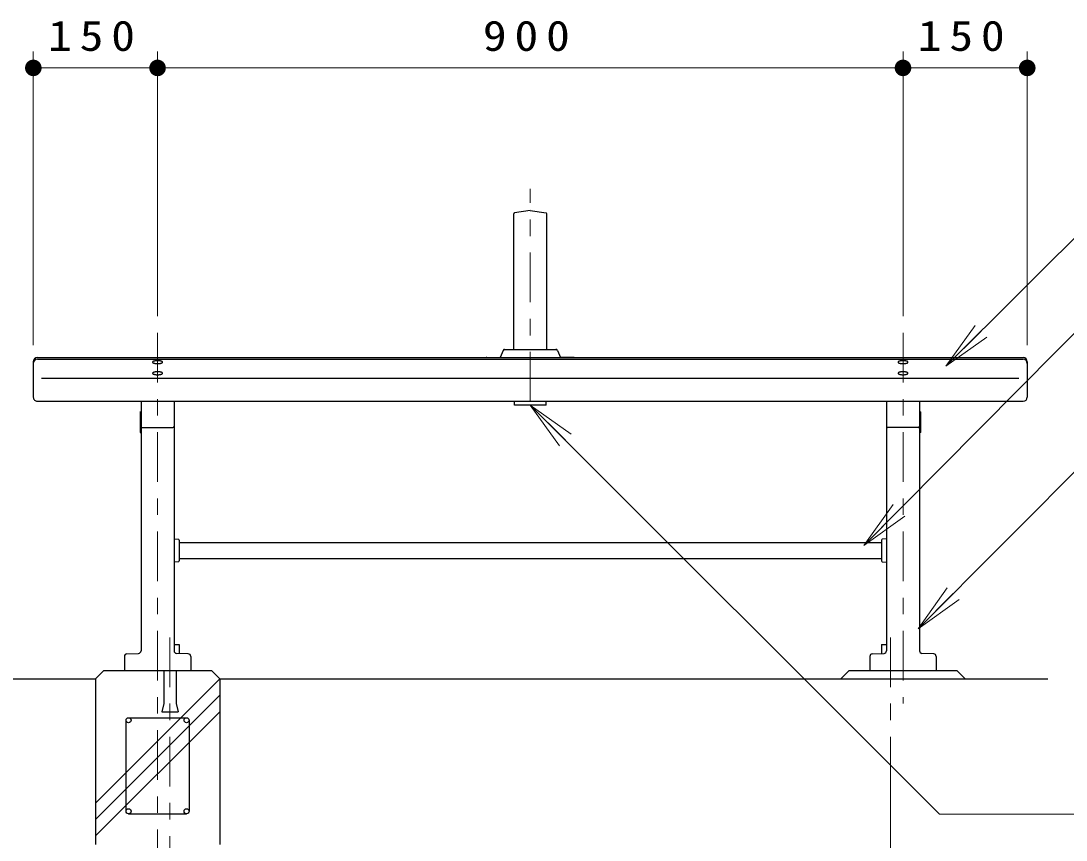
# Model space of a CAD drawing. Units: millimetres on the paper, scale 1:20. Extents: x -365 to 0, y 0 to 257.
# Drawn here: x -290.2 to -227.1, y 106.6 to 156.1 of the extents above; entities that cross this region are included whole.
import ezdxf

# ---------------------------------------------------------------- set-up
doc = ezdxf.new("R2010")
doc.units = ezdxf.units.MM
doc.linetypes.add('USER2', pattern=[6, 3, -1, 1, -1])
doc.layers.add('LY_1', color=7, linetype='Continuous', lineweight=25)
doc.styles.add('ＭＳ ゴシック', font='')
doc.styles.get('ＭＳ ゴシック').set_extended_font_data('MS Gothic')

# ---------------------------------------------------------------- blocks, each defined once
blk = doc.blocks.new('filled_dot')
at = {"color": 0, "linetype": 'Continuous', "lineweight": -2, "const_width": 1.25}
blk.add_lwpolyline([(-0.625, 0, 1), (0.625, 0, 1)], format="xyb", close=True, dxfattribs=at)

msp = doc.modelspace()

# ---------------------------------------------------------------- linework, layer by layer
at = {"layer": 'LY_1', "lineweight": 13}
for p, q in [((-289.467, 136.5), (-289.467, 154.25)), ((-281.967, 138.25), (-281.967, 154.25)), ((-236.967, 138.25), (-236.967, 154.25)), ((-229.467, 136.5), (-229.467, 154.25)), ((-289.467, 153.25), (-281.967, 153.25)), ((-281.967, 153.25), (-236.967, 153.25)), ((-236.967, 153.25), (-229.467, 153.25)), ((-234.382, 135.227), (-232.611, 137.7)), ((-234.382, 135.227), (-232.258, 137.346)), ((-231.905, 136.992), (-234.382, 135.227)), ((-257.7, 130.415), (-259.467, 132.89)), ((-259.467, 132.89), (-256.993, 131.122)), ((-259.467, 132.89), (-257.346, 130.769)), ((-239.322, 124.401), (-237.568, 126.885)), ((-239.322, 124.401), (-237.212, 126.534)), ((-236.857, 126.182), (-239.322, 124.401)), ((-236.056, 119.377), (-234.293, 121.854)), ((-236.056, 119.377), (-233.939, 121.501)), ((-233.584, 121.148), (-236.056, 119.377)), ((-285.717, 108.847), (-278.217, 116.347)), ((-285.717, 107.857), (-278.217, 115.357)), ((-285.717, 106.867), (-278.217, 114.367)), ((-237.717, 112.853), (-237.717, 90.353))]:
    msp.add_line(p, q, dxfattribs=at)
at = {"layer": 'LY_1', "linetype": 'USER2', "lineweight": 13}
for p, q in [((-259.467, 133.096), (-259.467, 145.95)), ((-281.967, 137.25), (-281.967, 98.353)), ((-236.967, 137.25), (-236.967, 114.853)), ((-281.217, 118.853), (-281.217, 99.853)), ((-237.717, 118.853), (-237.717, 113.853)), ((-281.217, 118.291), (-281.217, 116.668))]:
    msp.add_line(p, q, dxfattribs=at)
at = {"layer": 'LY_1'}
for p, q in [((-259.467, 144.639), (-260.425, 144.495)), ((-259.467, 144.639), (-258.51, 144.495)), ((-260.467, 136.251), (-260.467, 144.446)), ((-258.467, 136.251), (-258.467, 144.446)), ((-262.11, 135.751), (-261.316, 135.751)), ((-261.107, 136.191), (-261.293, 135.766)), ((-261.015, 136.251), (-259.467, 136.251)), ((-259.467, 136.251), (-257.92, 136.251)), ((-257.828, 136.191), (-257.642, 135.766)), ((-256.824, 135.751), (-257.619, 135.751)), ((-288.967, 134.509), (-229.967, 134.509)), ((-260.417, 132.89), (-260.417, 133.115)), ((-258.517, 132.89), (-260.417, 132.89)), ((-258.517, 132.89), (-258.517, 133.115)), ((-280.967, 118.428), (-280.669, 118.428)), ((-280.669, 118.428), (-280.669, 117.881)), ((-238.266, 118.428), (-237.967, 118.428)), ((-238.266, 118.428), (-238.266, 117.881))]:
    msp.add_line(p, q, dxfattribs=at)
at = {"layer": 'LY_1', "color": 4}
for p, q in [((-289.217, 135.75), (-229.717, 135.75)), ((-289.467, 135.5), (-289.467, 133.365)), ((-289.217, 135.649), (-229.717, 135.649)), ((-229.467, 135.5), (-229.467, 133.365)), ((-289.217, 133.115), (-229.717, 133.115)), ((-283.017, 132.478), (-282.967, 132.503)), ((-282.967, 133.115), (-282.967, 118.037)), ((-280.967, 133.115), (-280.967, 118.037)), ((-237.967, 133.115), (-237.967, 118.037)), ((-235.967, 133.115), (-235.967, 118.037)), ((-235.917, 132.478), (-235.967, 132.503)), ((-283.017, 132.478), (-283.017, 131.228)), ((-235.917, 132.478), (-235.917, 131.228)), ((-282.892, 131.528), (-281.042, 131.528)), ((-236.042, 131.528), (-237.892, 131.528)), ((-283.017, 131.228), (-282.967, 131.203)), ((-235.917, 131.228), (-235.967, 131.203)), ((-280.967, 124.81), (-280.712, 124.783)), ((-280.667, 124.733), (-280.667, 123.473)), ((-280.667, 124.581), (-238.267, 124.581)), ((-238.267, 124.733), (-238.267, 123.473)), ((-237.967, 124.81), (-238.223, 124.783)), ((-280.712, 123.423), (-280.967, 123.397)), ((-280.667, 123.626), (-238.267, 123.626)), ((-238.223, 123.423), (-237.967, 123.397)), ((-283.967, 117.709), (-283.967, 116.853)), ((-283.823, 117.859), (-283.111, 117.887)), ((-280.111, 117.859), (-280.823, 117.887)), ((-279.967, 117.709), (-279.967, 116.853)), ((-238.967, 117.709), (-238.967, 116.853)), ((-238.823, 117.859), (-238.111, 117.887)), ((-235.111, 117.859), (-235.823, 117.887)), ((-234.967, 117.709), (-234.967, 116.853)), ((-285.217, 116.853), (-285.717, 116.353)), ((-285.217, 116.853), (-278.717, 116.853)), ((-281.592, 116.853), (-281.592, 114.853)), ((-280.842, 116.853), (-280.842, 114.853)), ((-278.717, 116.853), (-278.217, 116.353)), ((-240.217, 116.853), (-240.717, 116.353)), ((-240.217, 116.853), (-233.717, 116.853)), ((-233.717, 116.853), (-233.217, 116.353)), ((-290.717, 116.353), (-285.717, 116.353)), ((-285.717, 116.353), (-285.717, 106.353)), ((-278.217, 116.353), (-228.217, 116.353)), ((-278.217, 116.353), (-278.217, 106.353)), ((-281.593, 114.853), (-281.718, 114.353)), ((-280.843, 114.853), (-280.718, 114.353)), ((-281.717, 114.353), (-280.717, 114.353)), ((-283.867, 108.353), (-283.867, 113.853)), ((-283.717, 114.003), (-280.217, 114.003)), ((-280.067, 113.853), (-280.067, 108.353)), ((-283.717, 108.203), (-280.217, 108.203))]:
    msp.add_line(p, q, dxfattribs=at)
at = {"layer": 'LY_1', "lineweight": 13}
for points in [[(-234.382, 135.227), (-225.202, 144.385), (-186.182, 144.385)], [(-239.322, 124.401), (-225.316, 138.559), (-192.123, 138.559)], [(-259.467, 132.89), (-234.757, 108.18), (-195.549, 108.18)], [(-236.056, 119.377), (-225.549, 129.919), (-192.277, 129.919)]]:
    msp.add_lwpolyline(points, dxfattribs=at)
at = {"layer": 'LY_1', "color": 4}
for points in [[(-281.667, 135.477), (-281.669, 135.485), (-281.672, 135.493), (-281.678, 135.5), (-281.685, 135.508), (-281.695, 135.515), (-281.708, 135.522), (-281.722, 135.528), (-281.738, 135.534), (-281.755, 135.54), (-281.775, 135.545), (-281.795, 135.55), (-281.817, 135.554), (-281.841, 135.558), (-281.865, 135.561), (-281.89, 135.563), (-281.915, 135.565), (-281.941, 135.566), (-281.967, 135.566), (-281.994, 135.566), (-282.019, 135.565), (-282.045, 135.563), (-282.07, 135.561), (-282.094, 135.558), (-282.117, 135.554), (-282.139, 135.55), (-282.16, 135.545), (-282.18, 135.54), (-282.197, 135.534), (-282.213, 135.528), (-282.227, 135.522), (-282.239, 135.515), (-282.249, 135.508), (-282.257, 135.5), (-282.263, 135.493), (-282.266, 135.485), (-282.267, 135.477), (-282.266, 135.469), (-282.263, 135.462), (-282.257, 135.454), (-282.249, 135.446), (-282.239, 135.439), (-282.227, 135.432), (-282.213, 135.426), (-282.197, 135.42), (-282.18, 135.414), (-282.16, 135.409), (-282.139, 135.404), (-282.117, 135.4), (-282.094, 135.396), (-282.07, 135.393), (-282.045, 135.391), (-282.019, 135.389), (-281.994, 135.388), (-281.967, 135.388), (-281.941, 135.388), (-281.915, 135.389), (-281.89, 135.391), (-281.865, 135.393), (-281.841, 135.396), (-281.817, 135.4), (-281.795, 135.404), (-281.775, 135.409), (-281.755, 135.414), (-281.738, 135.42), (-281.722, 135.426), (-281.708, 135.432), (-281.695, 135.439), (-281.685, 135.446), (-281.678, 135.454), (-281.672, 135.462), (-281.669, 135.469)], [(-236.667, 135.477), (-236.669, 135.485), (-236.672, 135.493), (-236.678, 135.5), (-236.685, 135.508), (-236.695, 135.515), (-236.708, 135.522), (-236.722, 135.528), (-236.738, 135.534), (-236.755, 135.54), (-236.775, 135.545), (-236.795, 135.55), (-236.817, 135.554), (-236.841, 135.558), (-236.865, 135.561), (-236.89, 135.563), (-236.915, 135.565), (-236.941, 135.566), (-236.967, 135.566), (-236.994, 135.566), (-237.019, 135.565), (-237.045, 135.563), (-237.07, 135.561), (-237.094, 135.558), (-237.117, 135.554), (-237.139, 135.55), (-237.16, 135.545), (-237.179, 135.54), (-237.197, 135.534), (-237.213, 135.528), (-237.227, 135.522), (-237.239, 135.515), (-237.249, 135.508), (-237.257, 135.5), (-237.263, 135.493), (-237.266, 135.485), (-237.267, 135.477), (-237.266, 135.469), (-237.263, 135.462), (-237.257, 135.454), (-237.249, 135.446), (-237.239, 135.439), (-237.227, 135.432), (-237.213, 135.426), (-237.197, 135.42), (-237.179, 135.414), (-237.16, 135.409), (-237.139, 135.404), (-237.117, 135.4), (-237.094, 135.396), (-237.07, 135.393), (-237.045, 135.391), (-237.019, 135.389), (-236.994, 135.388), (-236.967, 135.388), (-236.941, 135.388), (-236.915, 135.389), (-236.89, 135.391), (-236.865, 135.393), (-236.841, 135.396), (-236.817, 135.4), (-236.795, 135.404), (-236.775, 135.409), (-236.755, 135.414), (-236.738, 135.42), (-236.722, 135.426), (-236.708, 135.432), (-236.695, 135.439), (-236.685, 135.446), (-236.678, 135.454), (-236.672, 135.462), (-236.669, 135.469)], [(-281.667, 134.807), (-281.669, 134.815), (-281.672, 134.822), (-281.678, 134.83), (-281.685, 134.838), (-281.695, 134.845), (-281.708, 134.852), (-281.722, 134.858), (-281.738, 134.864), (-281.755, 134.87), (-281.775, 134.875), (-281.795, 134.88), (-281.817, 134.884), (-281.841, 134.888), (-281.865, 134.891), (-281.89, 134.893), (-281.915, 134.895), (-281.941, 134.896), (-281.967, 134.896), (-281.994, 134.896), (-282.019, 134.895), (-282.045, 134.893), (-282.07, 134.891), (-282.094, 134.888), (-282.117, 134.884), (-282.139, 134.88), (-282.16, 134.875), (-282.18, 134.87), (-282.197, 134.864), (-282.213, 134.858), (-282.227, 134.852), (-282.239, 134.845), (-282.249, 134.838), (-282.257, 134.83), (-282.263, 134.822), (-282.266, 134.815), (-282.267, 134.807), (-282.266, 134.799), (-282.263, 134.791), (-282.257, 134.784), (-282.249, 134.776), (-282.239, 134.769), (-282.227, 134.762), (-282.213, 134.756), (-282.197, 134.75), (-282.18, 134.744), (-282.16, 134.739), (-282.139, 134.734), (-282.117, 134.73), (-282.094, 134.726), (-282.07, 134.723), (-282.045, 134.721), (-282.019, 134.719), (-281.994, 134.718), (-281.967, 134.718), (-281.941, 134.718), (-281.915, 134.719), (-281.89, 134.721), (-281.865, 134.723), (-281.841, 134.726), (-281.817, 134.73), (-281.795, 134.734), (-281.775, 134.739), (-281.755, 134.744), (-281.738, 134.75), (-281.722, 134.756), (-281.708, 134.762), (-281.695, 134.769), (-281.685, 134.776), (-281.678, 134.784), (-281.672, 134.791), (-281.669, 134.799)], [(-236.667, 134.807), (-236.669, 134.815), (-236.672, 134.822), (-236.678, 134.83), (-236.685, 134.838), (-236.695, 134.845), (-236.708, 134.852), (-236.722, 134.858), (-236.738, 134.864), (-236.755, 134.87), (-236.775, 134.875), (-236.795, 134.88), (-236.817, 134.884), (-236.841, 134.888), (-236.865, 134.891), (-236.89, 134.893), (-236.915, 134.895), (-236.941, 134.896), (-236.967, 134.896), (-236.994, 134.896), (-237.019, 134.895), (-237.045, 134.893), (-237.07, 134.891), (-237.094, 134.888), (-237.117, 134.884), (-237.139, 134.88), (-237.16, 134.875), (-237.179, 134.87), (-237.197, 134.864), (-237.213, 134.858), (-237.227, 134.852), (-237.239, 134.845), (-237.249, 134.838), (-237.257, 134.83), (-237.263, 134.822), (-237.266, 134.815), (-237.267, 134.807), (-237.266, 134.799), (-237.263, 134.791), (-237.257, 134.784), (-237.249, 134.776), (-237.239, 134.769), (-237.227, 134.762), (-237.213, 134.756), (-237.197, 134.75), (-237.179, 134.744), (-237.16, 134.739), (-237.139, 134.734), (-237.117, 134.73), (-237.094, 134.726), (-237.07, 134.723), (-237.045, 134.721), (-237.019, 134.719), (-236.994, 134.718), (-236.967, 134.718), (-236.941, 134.718), (-236.915, 134.719), (-236.89, 134.721), (-236.865, 134.723), (-236.841, 134.726), (-236.817, 134.73), (-236.795, 134.734), (-236.775, 134.739), (-236.755, 134.744), (-236.738, 134.75), (-236.722, 134.756), (-236.708, 134.762), (-236.695, 134.769), (-236.685, 134.776), (-236.678, 134.784), (-236.672, 134.791), (-236.669, 134.799)]]:
    msp.add_lwpolyline(points, close=True, dxfattribs=at)
for centre in [(-283.717, 113.853), (-280.217, 113.853), (-283.717, 108.353), (-280.217, 108.353)]:
    msp.add_circle(centre, 0.15, dxfattribs=at)
at = {"layer": 'LY_1'}
for centre, radius, start, end in [((-260.417, 144.446), 0.05, 98.53077, 180), ((-258.517, 144.446), 0.05, 0, 81.46923), ((-262.11, 135.651), 0.1, 82.07609, 97.92391), ((-261.316, 135.776), 0.025, 270, 336.37062), ((-261.015, 136.151), 0.1, 90, 156.37062), ((-257.92, 136.151), 0.1, 23.62938, 90), ((-257.619, 135.776), 0.025, 203.62938, 270)]:
    msp.add_arc(centre, radius, start, end, dxfattribs=at)
at = {"layer": 'LY_1', "color": 4}
for centre, radius, start, end in [((-289.217, 135.5), 0.25, 89.99998, 179.99996), ((-229.717, 135.5), 0.25, 0, 89.99998), ((-289.217, 135.399), 0.25, 89.99998, 179.99996), ((-229.717, 135.399), 0.25, 0, 89.99998), ((-289.217, 133.365), 0.25, 179.99998, 270.00002), ((-229.717, 133.365), 0.25, 270.00002, 0), ((-282.892, 131.603), 0.075, 179.99998, 270.00002), ((-281.042, 131.603), 0.075, 270.00002, 0), ((-237.892, 131.603), 0.075, 179.99996, 269.99995), ((-236.042, 131.603), 0.075, 269.99996, 0), ((-280.717, 124.733), 0.05, 0, 83.99155), ((-238.217, 124.733), 0.05, 96.00842, 179.99996), ((-280.717, 123.473), 0.05, 276.00845, 0), ((-238.217, 123.473), 0.05, 179.99996, 263.99151), ((-283.117, 118.037), 0.15, 272.29, 0), ((-280.817, 118.037), 0.15, 179.99996, 267.70997), ((-238.117, 118.037), 0.15, 272.28999, 0), ((-235.817, 118.037), 0.15, 179.99996, 267.70997), ((-283.817, 117.709), 0.15, 92.29005, 179.99996), ((-280.117, 117.709), 0.15, 0, 87.70991), ((-238.817, 117.709), 0.15, 92.29005, 179.99996), ((-235.117, 117.709), 0.15, 0, 87.70991)]:
    msp.add_arc(centre, radius, start, end, dxfattribs=at)

# ---------------------------------------------------------------- block references
at = {"layer": 'LY_1', "lineweight": 13, "xscale": 0.4, "yscale": 0.4}
for p in [(-289.467, 153.25), (-281.967, 153.25), (-236.967, 153.25)]:
    msp.add_blockref('filled_dot', p, dxfattribs=at)
at = {"layer": 'LY_1', "lineweight": 13, "xscale": 0.4, "yscale": 0.4, "rotation": 180}
for p in [(-281.967, 153.25), (-236.967, 153.25), (-229.467, 153.25)]:
    msp.add_blockref('filled_dot', p, dxfattribs=at)

# ---------------------------------------------------------------- texts
at = {"layer": 'LY_1', "char_height": 1.833, "attachment_point": 8, "style": 'ＭＳ ゴシック'}
for s, insert in [('\\T1.33;\\W1.15;150', (-285.717, 154.25)), ('\\T1.33;\\W1.15;900', (-259.467, 154.25)), ('\\T1.33;\\W1.15;150', (-233.217, 154.25))]:
    msp.add_mtext(s, dxfattribs=dict(at, insert=insert))

doc.saveas('drawing.dxf')
